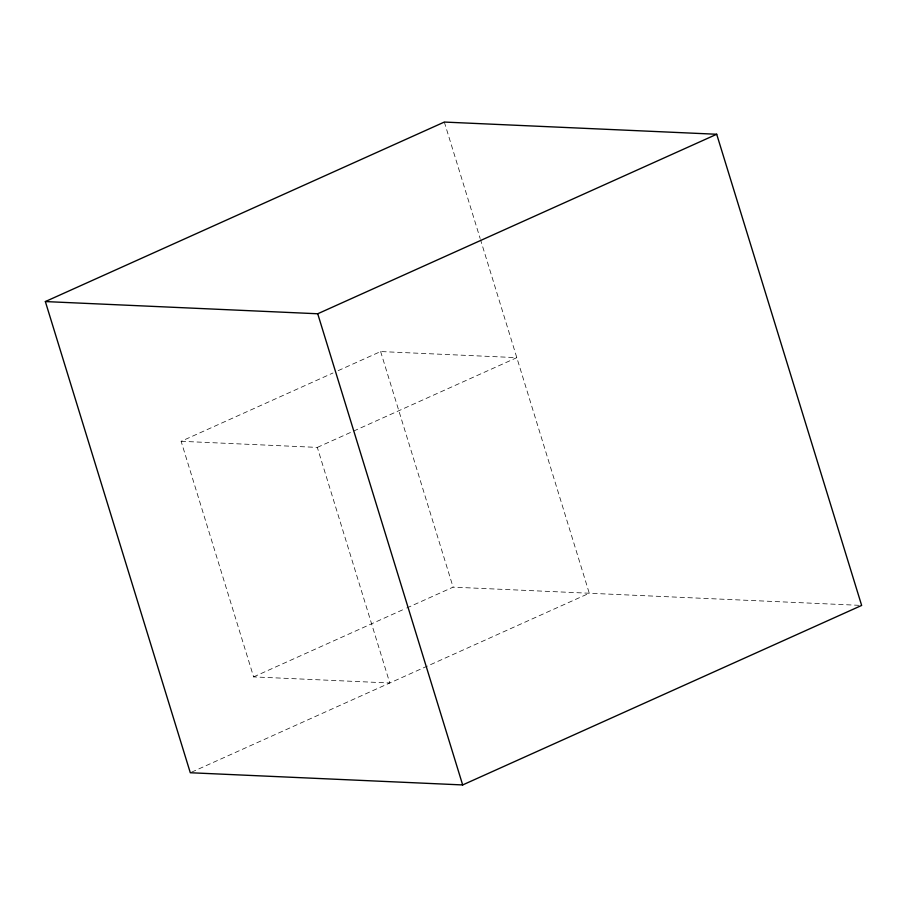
<?xml version="1.0" encoding="UTF-8"?>
<svg xmlns="http://www.w3.org/2000/svg" width="907" height="907" viewBox="0 0 907 907"><rect width="100%" height="100%" fill="white"/><g stroke="black" fill="none" stroke-linecap="round" stroke-linejoin="round"><path stroke-width="0.68" stroke-dasharray="4.54 3.4" d="M181.128 441.301L317.314 447.4L389.795 682.994L253.609 676.894L181.128 441.301L333.005 372.981M338.152 370.657L380.623 351.553L516.809 357.653L353.356 431.188M317.314 447.4L352.063 431.766M253.609 676.894L405.474 608.563M406.767 607.985L453.103 587.146L858.827 605.309M191.592 772.163L589.278 593.235L480.574 239.856M444.328 122.06L480.154 238.496M380.623 351.553L453.103 587.146"/><path stroke-width="1.36" d="M45.35 301.566L444.328 122.06L716.7 134.259L861.65 605.434L462.672 784.94L190.3 772.741L45.35 301.566L317.722 313.765L716.7 134.259M317.722 313.765L462.672 784.94"/></g></svg>
